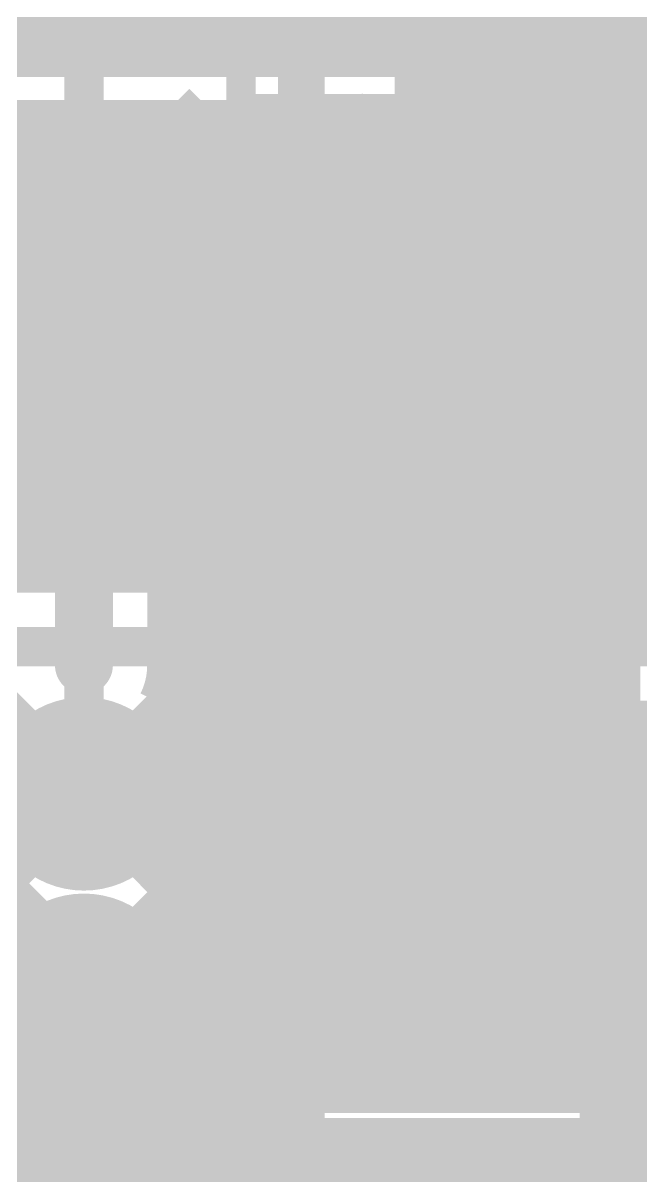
# Model space of a CAD drawing. Extents: x -72 to 72, y -47 to 50.
# Drawn here: x 29.53 to 32.73, y 12.25 to 18.21 of the extents above; entities that cross this region are included whole.
import ezdxf

# ---------------------------------------------------------------- set-up
doc = ezdxf.new("R2010")
doc.units = 0
doc.header["$MEASUREMENT"] = 0
doc.layers.get('0').update_dxf_attribs({"linetype": 'CONTINUOUS'})
for name, color, linetype in [('22-303-0_BOT', 7, 'CONTINUOUS'), ('22-303-0_DRD', 7, 'CONTINUOUS'), ('22-303-0_GND', 6, 'CONTINUOUS'), ('22-303-0_IN1', 4, 'CONTINUOUS'), ('22-303-0_IN2', 3, 'CONTINUOUS'), ('22-303-0_PWR', 5, 'CONTINUOUS'), ('22-303-0_SMB', 10, 'CONTINUOUS'), ('22-303-0_SMT', 14, 'CONTINUOUS'), ('22-303-0_SPB', 9, 'CONTINUOUS'), ('22-303-0_SPT', 12, 'CONTINUOUS'), ('22-303-0_SSB', 11, 'CONTINUOUS'), ('22-303-0_SST', 13, 'CONTINUOUS'), ('22-303-0_TOP', 8, 'CONTINUOUS'), ('THRUHOLE_TAP', 7, 'CONTINUOUS')]:
    doc.layers.add(name, color=color, linetype=linetype)

# ---------------------------------------------------------------- blocks, each defined once
blk = doc.blocks.new('RECTANGLE_4')
blk.add_solid([(0.4826, 0.4064), (0.4826, -0.4064), (-0.4826, 0.4064), (-0.4826, -0.4064)])
blk = doc.blocks.new('ROUND_48')
at = {"const_width": 0.29972}
blk.add_lwpolyline([(-0.14986, 0, 1), (0.14986, 0, 1)], format="xyb", close=True, dxfattribs=at)
blk = doc.blocks.new('RECTANGLE_55')
blk.add_solid([(0.25019, 0.40005), (0.25019, -0.40005), (-0.25019, 0.40005), (-0.25019, -0.40005)])
blk = doc.blocks.new('OBLONG_61')
at = {"const_width": 0.29972}
blk.add_lwpolyline([(0, 0.59944), (0, -0.59944)], dxfattribs=at)
at = {"const_width": 0.14986}
for points in [[(-0.07493, 0.59944, 1), (0.07493, 0.59944, 1)], [(-0.07493, -0.59944, 1), (0.07493, -0.59944, 1)]]:
    blk.add_lwpolyline(points, format="xyb", close=True, dxfattribs=at)
blk = doc.blocks.new('ROUND_82')
at = {"const_width": 0.50038}
blk.add_lwpolyline([(-0.25019, 0, 1), (0.25019, 0, 1)], format="xyb", close=True, dxfattribs=at)
blk = doc.blocks.new('ROUND_81')
at = {"const_width": 0.0635}
blk.add_lwpolyline([(-0.03175, 0, 1), (0.03175, 0, 1)], format="xyb", close=True, dxfattribs=at)
blk = doc.blocks.new('ROUND_28')
at = {"const_width": 0.23749}
blk.add_lwpolyline([(-0.118744, 0, 1), (0.118744, 0, 1)], format="xyb", close=True, dxfattribs=at)
blk = doc.blocks.new('ROUND_95')
at = {"const_width": 0.10033}
blk.add_lwpolyline([(-0.050164, 0, 1), (0.050164, 0, 1)], format="xyb", close=True, dxfattribs=at)

msp = doc.modelspace()

# ---------------------------------------------------------------- linework, layer by layer
at = {"layer": '22-303-0_BOT'}
for points, const_width in [([(35.687, 19.05), (31.115, 19.05), (30.988, 18.923), (30.988, 16.256), (31.75, 15.494), (31.75, 14.87424)], 0.2032), ([(29.845, 17.145), (29.845, 18.3388)], 0.2032), ([(29.845, 17.145), (29.845, 18.3388)], 0.2032), ([(31.75, 18.3388), (31.75, 16.87576)], 0.2032), ([(30.5816, 17.6276), (30.2514, 17.6276)], 0.254), ([(30.2514, 17.6276), (30.2514, 17.59204)], 0.254), ([(30.2514, 17.6276), (30.2514, 17.59204)], 0.254), ([(30.3022, 17.6276), (30.3022, 17.54124)], 0.254), ([(30.5308, 17.6276), (30.5308, 12.4841)], 0.254), ([(30.5816, 17.6276), (30.5816, 16.256)], 0.254), ([(30.5816, 17.4498), (30.3657, 17.4498)], 0.254), ([(30.5816, 17.2212), (30.44444, 17.2212)], 0.254), ([(30.5816, 16.9926), (30.4292, 16.9926)], 0.254), ([(33.02, 16.87576), (31.75, 16.87576)], 0.2032), ([(30.3022, 16.74876), (30.3022, 14.62024)], 0.254), ([(30.5816, 16.764), (30.3149, 16.764)], 0.254), ([(29.6164, 16.5862), (29.6164, 16.48206)], 0.254), ([(30.0736, 16.5862), (30.0736, 16.48206)], 0.254), ([(29.7561, 16.5354), (29.28112, 16.5354)], 0.254), ([(30.5816, 16.5354), (29.93136, 16.5354)], 0.254), ([(32.30372, 16.46936), (32.30372, 16.16964)], 0.254), ([(32.46628, 16.46936), (32.30372, 16.46936)], 0.254), ([(32.3596, 16.46936), (32.3596, 14.1224)], 0.254), ([(32.46628, 16.46936), (32.46628, 16.16964)], 0.254), ([(30.5816, 16.3068), (30.24378, 16.3068)], 0.254), ([(32.46628, 16.3068), (32.30372, 16.3068)], 0.254), ([(32.30372, 16.16964), (31.6484, 16.16964)], 0.254), ([(31.6484, 16.16964), (32.03702, 15.78102)], 0.254), ([(31.6738, 16.16964), (31.6738, 16.14424)], 0.254), ([(31.9024, 16.16964), (31.9024, 15.91564)], 0.254), ([(32.131, 16.16964), (32.131, 15.63624)], 0.254), ([(33.54578, 16.16964), (32.46628, 16.16964)], 0.254), ([(32.5882, 16.16964), (32.5882, 15.58036)], 0.254), ([(32.8168, 16.16964), (32.8168, 15.58036)], 0.254), ([(30.29966, 16.08836), (30.29966, 14.88948)], 0.254), ([(30.62224, 16.0782), (30.29966, 16.0782)], 0.254), ([(33.63976, 16.0782), (31.73984, 16.0782)], 0.254), ([(30.70352, 15.9639), (31.19628, 15.47368)], 0.254), ([(30.7594, 15.91056), (30.7594, 12.4841)], 0.254), ([(30.82036, 15.8496), (30.29966, 15.8496)], 0.254), ([(33.7058, 15.8496), (31.96844, 15.8496)], 0.254), ([(30.988, 15.68196), (30.988, 14.1224)], 0.254), ([(31.04896, 15.621), (30.29966, 15.621)], 0.254), ([(33.8201, 15.621), (32.13608, 15.621)], 0.254), ([(32.30372, 15.58036), (32.14624, 15.58036)], 0.254), ([(32.30372, 15.58036), (32.30372, 14.17066)], 0.254), ([(32.46628, 15.58036), (32.46628, 14.17066)], 0.254), ([(33.57372, 15.58036), (32.46628, 15.58036)], 0.254), ([(29.845, 13.208), (29.972, 13.208), (29.19476, 13.98524), (29.19476, 15.48892)], 0.2032), ([(29.845, 15.48892), (29.845, 14.224)], 0.2032), ([(29.845, 14.224), (29.845, 15.48892)], 0.2032), ([(31.19628, 15.47368), (31.19628, 14.17066)], 0.254), ([(31.19628, 15.3924), (30.29966, 15.3924)], 0.254), ([(32.46628, 15.3924), (32.30372, 15.3924)], 0.254), ([(31.19628, 15.1638), (30.29966, 15.1638)], 0.254), ([(32.46628, 15.1638), (32.30372, 15.1638)], 0.254), ([(31.19628, 14.9352), (30.29966, 14.9352)], 0.254), ([(32.46628, 14.9352), (32.30372, 14.9352)], 0.254), ([(31.75, 14.87424), (31.75, 13.4112)], 0.2032), ([(31.19628, 14.7066), (30.26156, 14.7066)], 0.254), ([(32.46628, 14.7066), (32.30372, 14.7066)], 0.254), ([(31.19628, 14.478), (30.39364, 14.478)], 0.254), ([(32.46628, 14.478), (32.30372, 14.478)], 0.254), ([(31.19628, 14.2494), (30.44952, 14.2494)], 0.254), ([(32.46628, 14.2494), (32.30372, 14.2494)], 0.254), ([(31.3436, 14.17066), (31.19628, 14.17066)], 0.254), ([(31.2166, 14.17066), (31.2166, 14.1224)], 0.254), ([(31.3436, 14.17066), (31.3436, 14.1224)], 0.254), ([(32.30372, 14.17066), (32.1564, 14.17066)], 0.254), ([(32.1564, 14.17066), (32.1564, 14.1224)], 0.254), ([(32.6136, 14.17066), (32.46628, 14.17066)], 0.254), ([(32.5882, 14.17066), (32.5882, 12.4841)], 0.254), ([(32.6136, 14.17066), (32.6136, 13.97)], 0.254), ([(31.3436, 14.1224), (30.9626, 14.1224)], 0.254), ([(30.9626, 14.1224), (30.9626, 12.7)], 0.254), ([(32.5374, 14.1224), (32.1564, 14.1224)], 0.254), ([(32.5374, 14.1224), (32.5374, 12.7)], 0.254), ([(30.9626, 14.0208), (30.41396, 14.0208)], 0.254), ([(32.6136, 14.0208), (32.5374, 14.0208)], 0.254), ([(30.3022, 13.82776), (30.3022, 13.60424)], 0.254), ([(30.9626, 13.7922), (30.26664, 13.7922)], 0.254), ([(32.65424, 13.7922), (32.5374, 13.7922)], 0.254), ([(32.73552, 13.6779), (32.8676, 13.54836)], 0.254), ([(32.8168, 13.59916), (32.8168, 12.4841)], 0.254), ([(30.9626, 13.5636), (30.33268, 13.5636)], 0.254), ([(32.85236, 13.5636), (32.5374, 13.5636)], 0.254), ([(30.9626, 13.335), (30.43682, 13.335)], 0.254), ([(32.8676, 13.335), (32.5374, 13.335)], 0.254), ([(30.9626, 13.1064), (30.43936, 13.1064)], 0.254), ([(32.8676, 13.1064), (32.5374, 13.1064)], 0.254), ([(30.9626, 12.8778), (30.35046, 12.8778)], 0.254), ([(32.8676, 12.8778), (32.5374, 12.8778)], 0.254), ([(30.3022, 12.81176), (30.3022, 12.4841)], 0.254), ([(32.5374, 12.7), (30.9626, 12.7)], 0.254), ([(30.9626, 12.7), (30.9626, 12.4841)], 0.254), ([(32.5374, 12.7), (32.5374, 12.4841)], 0.254), ([(29.61386, 12.6492), (28.31084, 12.6492)], 0.254), ([(29.6164, 12.6492), (29.6164, 12.4841)], 0.254), ([(30.0736, 12.6492), (30.0736, 12.4841)], 0.254), ([(30.9626, 12.6492), (30.07614, 12.6492)], 0.254), ([(32.8676, 12.6492), (32.5374, 12.6492)], 0.254), ([(29.845, 12.60348), (29.845, 12.4841)], 0.254), ([(30.734, 12.4841), (28.47594, 12.4841)], 0.254), ([(30.9626, 12.4841), (30.734, 12.4841)], 0.254), ([(32.8676, 12.4841), (32.5374, 12.4841)], 0.254)]:
    msp.add_lwpolyline(points, dxfattribs=dict(at, const_width=const_width))
at = {"layer": '22-303-0_BOT', "const_width": 0.254}
for points in [[(30.44952, 17.145, 0.2113086), (30.25164, 17.59231)], [(29.88564, 16.54048, 0.394688), (30.45206, 17.145)], [(29.34462, 16.80464, 0.2294465), (29.80188, 16.54137)], [(29.51988, 16.40586, 0.2019958), (29.19476, 16.54279)], [(29.80182, 16.54048, 0.1773351), (29.52006, 16.40568)], [(30.29966, 16.08836, 0.3881949), (29.88564, 16.54048)], [(30.5816, 16.256, 0.1989124), (30.70063, 15.96863)], [(32.14624, 15.58036, 0.1436779), (32.03676, 15.78076)], [(30.2514, 14.68628, 0.1164338), (30.29937, 14.88948)], [(30.44952, 14.224, 0.2113086), (30.25164, 14.67131)], [(30.44952, 14.224, 0.2113086), (30.25164, 14.67131)], [(30.17266, 13.716, 0.2547946), (30.44952, 14.224)], [(30.17266, 13.716, 0.2547946), (30.44952, 14.224)], [(32.6136, 13.97, 0.1989124), (32.73263, 13.68263)], [(32.6136, 13.97, 0.1989124), (32.73263, 13.68263)], [(30.44952, 13.208, 0.2547954), (30.17266, 13.716)], [(29.24048, 13.208, 0.4142136), (29.845, 12.60348)], [(29.845, 12.60348, 0.4142136), (30.44952, 13.208)]]:
    msp.add_lwpolyline(points, format="xyb", dxfattribs=at)
at = {"layer": '22-303-0_DRD', "const_width": 0.254}
for points in [[(30.48, 17.78), (29.21, 16.51)], [(30.48, 16.51), (29.21, 17.78)], [(30.48, 17.78), (29.21, 16.51)], [(30.48, 16.51), (29.21, 17.78)], [(30.48, 14.859), (29.21, 13.589)], [(30.48, 13.589), (29.21, 14.859)], [(30.48, 14.859), (29.21, 13.589)], [(30.48, 13.589), (29.21, 14.859)], [(30.48, 13.843), (29.21, 12.573)], [(30.48, 12.573), (29.21, 13.843)]]:
    msp.add_lwpolyline(points, dxfattribs=at)
at = {"layer": '22-303-0_IN1', "const_width": 0.2032}
for points in [[(52.832, 7.112), (52.578, 6.858), (47.752, 6.858), (44.323, 10.287), (44.323, 13.335), (43.942, 13.716), (34.163, 13.716), (32.131, 15.748), (32.131, 20.574), (31.115, 21.59), (30.607, 21.59)], [(33.782, 14.986), (32.512, 16.256), (32.512, 21.082), (33.02, 21.59)], [(35.687, 8.128), (35.687, 10.541), (34.671, 11.557), (30.734, 11.557), (29.845, 12.446), (29.845, 13.208)]]:
    msp.add_lwpolyline(points, dxfattribs=at)
at = {"layer": '22-303-0_IN2'}
for points, const_width in [([(13.716, 23.368), (13.716, 18.034), (42.291, 18.034), (44.45, 15.875), (44.45, 11.303), (43.561, 10.414), (44.45, 11.303), (44.45, 15.875), (42.291, 18.034), (13.716, 18.034), (7.874, 18.034), (6.858, 17.018), (3.81, 17.018), (0.762, 20.066), (0.762, 21.336), (-2.032, 24.13), (-2.032, 27.94), (-1.27, 28.702), (-1.27, 29.845)], 0.2032), ([(29.48178, 17.6276), (26.9748, 17.6276)], 0.254), ([(29.48178, 17.6276), (26.9748, 17.6276)], 0.254), ([(42.12336, 17.6276), (30.20822, 17.6276)], 0.254), ([(42.12336, 17.6276), (30.20822, 17.6276)], 0.254), ([(30.3022, 17.6276), (30.3022, 17.54124)], 0.254), ([(30.5308, 17.6276), (30.5308, 15.3924)], 0.254), ([(30.7594, 17.6276), (30.7594, 15.3924)], 0.254), ([(30.988, 17.6276), (30.988, 15.3924)], 0.254), ([(31.2166, 17.6276), (31.2166, 15.3924)], 0.254), ([(31.4452, 17.6276), (31.4452, 15.3924)], 0.254), ([(31.6738, 17.6276), (31.6738, 15.3924)], 0.254), ([(31.9024, 17.6276), (31.9024, 15.3924)], 0.254), ([(32.131, 17.6276), (32.131, 15.3924)], 0.254), ([(32.3596, 17.6276), (32.3596, 15.3924)], 0.254), ([(32.5882, 17.6276), (32.5882, 15.3924)], 0.254), ([(32.8168, 17.6276), (32.8168, 15.3924)], 0.254), ([(42.30116, 17.4498), (30.3657, 17.4498)], 0.254), ([(42.52976, 17.2212), (30.44444, 17.2212)], 0.254), ([(42.75836, 16.9926), (30.4292, 16.9926)], 0.254), ([(30.3022, 16.74876), (30.3022, 15.3924)], 0.254), ([(42.98696, 16.764), (30.3149, 16.764)], 0.254), ([(29.6164, 16.5862), (29.6164, 15.3924)], 0.254), ([(30.0736, 16.5862), (30.0736, 15.3924)], 0.254), ([(34.00552, 16.5354), (26.01722, 16.5354)], 0.254), ([(29.845, 16.54048), (29.845, 15.3924)], 0.254), ([(33.76676, 16.3068), (22.74824, 16.3068)], 0.254), ([(33.69056, 16.0782), (22.61108, 16.0782)], 0.254), ([(33.7058, 15.8496), (22.76094, 15.8496)], 0.254), ([(33.8201, 15.621), (22.85492, 15.621)], 0.254), ([(33.33496, 15.3924), (26.289, 15.3924)], 0.254), ([(20.701, 7.62), (22.479, 7.62), (23.622, 8.763), (23.622, 12.319), (26.289, 14.986), (33.782, 14.986)], 0.2032), ([(26.289, 11.938), (26.797, 12.446), (34.036, 12.446), (36.576, 14.986), (36.83, 14.986)], 0.2032), ([(33.33496, 14.5796), (30.33268, 14.5796)], 0.254), ([(30.5308, 14.5796), (30.5308, 12.8524)], 0.254), ([(30.7594, 14.5796), (30.7594, 12.8524)], 0.254), ([(30.988, 14.5796), (30.988, 12.8524)], 0.254), ([(31.2166, 14.5796), (31.2166, 12.8524)], 0.254), ([(31.4452, 14.5796), (31.4452, 12.8524)], 0.254), ([(31.6738, 14.5796), (31.6738, 12.8524)], 0.254), ([(31.9024, 14.5796), (31.9024, 12.8524)], 0.254), ([(32.131, 14.5796), (32.131, 12.8524)], 0.254), ([(32.3596, 14.5796), (32.3596, 12.8524)], 0.254), ([(32.5882, 14.5796), (32.5882, 12.8524)], 0.254), ([(32.8168, 14.5796), (32.8168, 12.8524)], 0.254), ([(33.45434, 14.478), (30.39364, 14.478)], 0.254), ([(35.26536, 14.2494), (30.44952, 14.2494)], 0.254), ([(35.03676, 14.0208), (30.41396, 14.0208)], 0.254), ([(30.3022, 13.82776), (30.3022, 13.60424)], 0.254), ([(34.80816, 13.7922), (30.26664, 13.7922)], 0.254), ([(34.57956, 13.5636), (30.33268, 13.5636)], 0.254), ([(34.35096, 13.335), (30.43682, 13.335)], 0.254), ([(34.12236, 13.1064), (30.43936, 13.1064)], 0.254), ([(33.89376, 12.8778), (30.35046, 12.8778)], 0.254), ([(33.86836, 12.8524), (30.33268, 12.8524)], 0.254)]:
    msp.add_lwpolyline(points, dxfattribs=dict(at, const_width=const_width))
at = {"layer": '22-303-0_IN2', "const_width": 0.254}
for points in [[(29.48178, 17.6276, 0.2356241), (29.24099, 17.145)], [(30.44952, 17.145, 0.2356241), (30.20852, 17.628)], [(29.24048, 17.145, 0.4142136), (29.845, 16.54048)], [(29.845, 16.54048, 0.4142136), (30.44952, 17.145)], [(30.44952, 14.224, 0.1588241), (30.33346, 14.58017)], [(30.44952, 14.224, 0.1588241), (30.33346, 14.58017)], [(30.17266, 13.716, 0.2547946), (30.44952, 14.224)], [(30.17266, 13.716, 0.2547946), (30.44952, 14.224)], [(30.44952, 13.208, 0.2547954), (30.17266, 13.716)], [(30.33268, 12.8524, 0.1588241), (30.44856, 13.208)]]:
    msp.add_lwpolyline(points, format="xyb", dxfattribs=at)
at = {"layer": '22-303-0_SMT', "const_width": 0.127}
for points in [[(32.11322, 17.7292), (30.74162, 17.7292), (30.74162, 17.0434)], [(30.84322, 17.7292), (30.84322, 16.98498)], [(30.95752, 17.7292), (30.95752, 16.91386)], [(31.07182, 17.7292), (31.07182, 16.8275)], [(31.18612, 17.7292), (31.18612, 16.73098)], [(31.30042, 17.7292), (31.30042, 16.61668)], [(31.41472, 17.7292), (31.41472, 16.4846)], [(31.52902, 17.7292), (31.52902, 16.32204)], [(31.64332, 17.7292), (31.64332, 16.12138)], [(31.75762, 17.7292), (31.75762, 15.83944)], [(31.87192, 17.7292), (31.87192, 12.7508)], [(31.98622, 17.7292), (31.98622, 12.7508)], [(32.10052, 17.7292), (32.10052, 12.7508)], [(32.1183, 17.7292), (32.11322, 17.72914)], [(32.27324, 17.653), (30.74162, 17.653)], [(32.21482, 17.7038), (32.21482, 12.7762)], [(32.31642, 17.5387), (30.74162, 17.5387)], [(32.31642, 17.53108), (32.31642, 17.526)], [(32.31642, 17.526), (32.31642, 12.954)], [(32.31642, 17.4244), (30.74162, 17.4244)], [(32.31642, 17.3101), (30.74162, 17.3101)], [(32.31642, 17.1958), (30.74162, 17.1958)], [(32.31642, 17.0815), (30.74162, 17.0815)], [(32.31642, 16.9672), (30.8737, 16.9672)], [(32.31642, 16.8529), (31.04134, 16.8529)], [(32.31642, 16.7386), (31.1785, 16.7386)], [(32.31642, 16.6243), (31.2928, 16.6243)], [(32.31642, 16.51), (31.3944, 16.51)], [(32.31642, 16.3957), (31.48076, 16.3957)], [(32.31642, 16.2814), (31.55442, 16.2814)], [(32.31642, 16.1671), (31.62046, 16.1671)], [(32.31642, 16.0528), (31.67634, 16.0528)], [(32.31642, 15.9385), (31.72206, 15.9385)], [(32.31642, 15.8242), (31.7627, 15.8242)], [(32.31642, 15.7099), (31.79572, 15.7099)], [(32.31642, 15.5956), (31.82112, 15.5956)], [(32.31642, 15.4813), (31.8389, 15.4813)], [(32.31642, 15.367), (31.8516, 15.367)], [(32.31642, 15.2527), (31.85922, 15.2527)], [(31.85922, 15.24), (31.85922, 15.22476)], [(32.31642, 15.1384), (31.85668, 15.1384)], [(32.31642, 15.0241), (31.84906, 15.0241)], [(32.31642, 14.9098), (31.83382, 14.9098)], [(32.31642, 14.7955), (31.81096, 14.7955)], [(32.31642, 14.6812), (31.78302, 14.6812)], [(32.31642, 14.5669), (31.74492, 14.5669)], [(31.75762, 14.59992), (31.75762, 12.7508)], [(32.31642, 14.4526), (31.70174, 14.4526)], [(31.64332, 14.32814), (31.64332, 12.7508)], [(32.31642, 14.3383), (31.6484, 14.3383)], [(32.31642, 14.224), (31.5849, 14.224)], [(31.52902, 14.13256), (31.52902, 12.7508)], [(32.31642, 14.1097), (31.51124, 14.1097)], [(31.41472, 13.97762), (31.41472, 12.7508)], [(32.31642, 13.9954), (31.42742, 13.9954)], [(31.30042, 13.85062), (31.30042, 12.7508)], [(32.31642, 13.8811), (31.32836, 13.8811)], [(31.18612, 13.7414), (31.18612, 12.7508)], [(32.31642, 13.7668), (31.21406, 13.7668)], [(32.31642, 13.6525), (31.07436, 13.6525)], [(31.07182, 13.64996), (31.07182, 12.7508)], [(32.31642, 13.5382), (30.90672, 13.5382)], [(30.95752, 13.56868), (30.95752, 12.7508)], [(30.84322, 13.5001), (30.84322, 12.7508)], [(30.76702, 13.462), (30.74162, 13.4366), (30.74162, 12.7508)], [(32.31642, 13.4239), (30.74162, 13.4239)], [(32.31642, 13.3096), (30.74162, 13.3096)], [(32.31642, 13.1953), (30.74162, 13.1953)], [(32.31642, 13.081), (30.74162, 13.081)], [(32.31642, 12.9667), (30.74162, 12.9667)], [(32.31642, 12.94892), (32.31636, 12.954)], [(32.29102, 12.8524), (30.74162, 12.8524)], [(32.11322, 12.7508), (30.74162, 12.7508)], [(32.1183, 12.7508), (32.11322, 12.7508)]]:
    msp.add_lwpolyline(points, dxfattribs=at)
for points in [[(32.31642, 17.53108, 0.4142136), (32.1183, 17.7292)], [(31.85922, 15.24, 0.2736465), (30.74162, 17.0434)], [(30.76702, 13.462, 0.2843907), (31.85668, 15.22476)], [(32.1183, 12.7508, 0.4142136), (32.31642, 12.94892)]]:
    msp.add_lwpolyline(points, format="xyb", dxfattribs=at)
at = {"layer": '22-303-0_SPT', "const_width": 0.127}
for points in [[(32.08782, 17.7292), (30.71622, 17.7292), (30.71622, 17.0434)], [(30.81782, 17.7292), (30.81782, 16.98498)], [(30.93212, 17.7292), (30.93212, 16.91386)], [(31.04642, 17.7292), (31.04642, 16.8275)], [(31.16072, 17.7292), (31.16072, 16.73098)], [(31.27502, 17.7292), (31.27502, 16.61668)], [(31.38932, 17.7292), (31.38932, 16.4846)], [(31.50362, 17.7292), (31.50362, 16.32204)], [(31.61792, 17.7292), (31.61792, 16.12138)], [(31.73222, 17.7292), (31.73222, 15.83944)], [(31.84652, 17.7292), (31.84652, 12.7508)], [(31.96082, 17.7292), (31.96082, 12.7508)], [(32.07512, 17.7292), (32.07512, 12.7508)], [(32.0929, 17.7292), (32.08782, 17.72914)], [(32.24784, 17.653), (30.71622, 17.653)], [(32.18942, 17.7038), (32.18942, 12.7762)], [(32.29102, 17.5387), (30.71622, 17.5387)], [(32.29102, 17.53108), (32.29102, 17.526)], [(32.29102, 17.526), (32.29102, 12.954)], [(32.29102, 17.4244), (30.71622, 17.4244)], [(32.29102, 17.3101), (30.71622, 17.3101)], [(32.29102, 17.1958), (30.71622, 17.1958)], [(32.29102, 17.0815), (30.71622, 17.0815)], [(32.29102, 16.9672), (30.8483, 16.9672)], [(32.29102, 16.8529), (31.01594, 16.8529)], [(32.29102, 16.7386), (31.1531, 16.7386)], [(32.29102, 16.6243), (31.2674, 16.6243)], [(32.29102, 16.51), (31.369, 16.51)], [(32.29102, 16.3957), (31.45536, 16.3957)], [(32.29102, 16.2814), (31.52902, 16.2814)], [(32.29102, 16.1671), (31.59506, 16.1671)], [(32.29102, 16.0528), (31.65094, 16.0528)], [(32.29102, 15.9385), (31.69666, 15.9385)], [(32.29102, 15.8242), (31.7373, 15.8242)], [(32.29102, 15.7099), (31.77032, 15.7099)], [(32.29102, 15.5956), (31.79572, 15.5956)], [(32.29102, 15.4813), (31.8135, 15.4813)], [(32.29102, 15.367), (31.8262, 15.367)], [(32.29102, 15.2527), (31.83382, 15.2527)], [(31.83382, 15.24), (31.83382, 15.22476)], [(32.29102, 15.1384), (31.83128, 15.1384)], [(32.29102, 15.0241), (31.82366, 15.0241)], [(32.29102, 14.9098), (31.80842, 14.9098)], [(32.29102, 14.7955), (31.78556, 14.7955)], [(32.29102, 14.6812), (31.75762, 14.6812)], [(32.29102, 14.5669), (31.71952, 14.5669)], [(31.73222, 14.59992), (31.73222, 12.7508)], [(32.29102, 14.4526), (31.67634, 14.4526)], [(31.61792, 14.32814), (31.61792, 12.7508)], [(32.29102, 14.3383), (31.623, 14.3383)], [(32.29102, 14.224), (31.5595, 14.224)], [(31.50362, 14.13256), (31.50362, 12.7508)], [(32.29102, 14.1097), (31.48584, 14.1097)], [(31.38932, 13.97762), (31.38932, 12.7508)], [(32.29102, 13.9954), (31.40202, 13.9954)], [(31.27502, 13.85062), (31.27502, 12.7508)], [(32.29102, 13.8811), (31.30296, 13.8811)], [(31.16072, 13.7414), (31.16072, 12.7508)], [(32.29102, 13.7668), (31.18866, 13.7668)], [(32.29102, 13.6525), (31.04896, 13.6525)], [(31.04642, 13.64996), (31.04642, 12.7508)], [(32.29102, 13.5382), (30.88132, 13.5382)], [(30.93212, 13.56868), (30.93212, 12.7508)], [(30.81782, 13.5001), (30.81782, 12.7508)], [(30.74162, 13.462), (30.71622, 13.4366), (30.71622, 12.7508)], [(32.29102, 13.4239), (30.71622, 13.4239)], [(32.29102, 13.3096), (30.71622, 13.3096)], [(32.29102, 13.1953), (30.71622, 13.1953)], [(32.29102, 13.081), (30.71622, 13.081)], [(32.29102, 12.9667), (30.71622, 12.9667)], [(32.29102, 12.94892), (32.29096, 12.954)], [(32.26562, 12.8524), (30.71622, 12.8524)], [(32.08782, 12.7508), (30.71622, 12.7508)], [(32.0929, 12.7508), (32.08782, 12.7508)]]:
    msp.add_lwpolyline(points, dxfattribs=at)
for points in [[(32.29102, 17.53108, 0.4142136), (32.0929, 17.7292)], [(31.83382, 15.24, 0.2736465), (30.71622, 17.0434)], [(30.74162, 13.462, 0.2843907), (31.83128, 15.22476)], [(32.0929, 12.7508, 0.4142136), (32.29102, 12.94892)]]:
    msp.add_lwpolyline(points, format="xyb", dxfattribs=at)
at = {"layer": '22-303-0_SSB', "const_width": 0.1524}
for points in [[(34.544, 20.828), (34.544, 17.272), (32.766, 17.272), (32.766, 20.828), (34.544, 20.828)], [(29.0195, 17.5895), (29.0195, 20.5105), (30.6578, 20.5105), (30.6578, 17.5895), (29.0195, 17.5895)], [(30.9245, 17.5895), (30.9245, 20.5105), (32.5628, 20.5105), (32.5628, 17.5895), (30.9245, 17.5895)], [(29.84754, 16.383), (29.84754, 17.399), (29.96692, 17.22882)], [(30.92196, 16.383), (30.56636, 16.383), (30.44952, 16.72082), (30.44952, 17.05864), (30.56636, 17.399), (30.92196, 17.399)], [(30.86354, 16.383), (30.86354, 17.399)], [(31.35122, 15.1765), (31.24962, 15.1765), (31.24962, 16.5735), (31.35122, 16.5735)], [(32.14878, 16.5735), (32.25038, 16.5735), (32.25038, 15.1765), (32.14878, 15.1765)], [(32.62122, 15.1765), (32.51962, 15.1765), (32.51962, 16.5735), (32.62122, 16.5735)], [(29.72816, 16.383), (29.96692, 16.383)], [(31.24962, 16.27378), (31.24962, 16.17472), (32.25038, 16.17472), (32.25038, 16.27378), (31.24962, 16.27378)], [(32.51962, 16.27378), (32.51962, 16.17472), (33.52038, 16.17472), (33.52038, 16.27378), (32.51962, 16.27378)], [(30.34538, 10.4902), (29.845, 9.98982), (23.5458, 9.98982), (23.5458, 14.3891), (30.34538, 14.3891), (30.34538, 10.4902)], [(30.9245, 11.2395), (30.9245, 14.1605), (32.5628, 14.1605), (32.5628, 11.2395), (30.9245, 11.2395)]]:
    msp.add_lwpolyline(points, dxfattribs=at)
at = {"layer": '22-303-0_SST'}
for points, const_width in [([(32.64662, 18.0848), (26.98242, 18.0848), (26.98242, 12.446), (32.64662, 12.446), (32.64662, 18.0848)], 0.127), ([(30.76702, 17.21866), (31.2801, 17.73428), (31.76524, 17.15262), (32.34436, 16.67002), (31.82874, 16.15694)], 0.1524), ([(27.56916, 17.73682), (31.2801, 17.73682), (31.2801, 17.68348), (27.559, 17.68348)], 0.1524), ([(29.84754, 17.72666), (29.845, 17.69364), (29.85008, 17.69364)], 0.1524), ([(31.8389, 16.21282), (32.29356, 16.66748), (31.73984, 17.1323), (31.27756, 17.68348), (30.8229, 17.22882)], 0.1524), ([(31.32328, 17.72666), (31.25721, 17.7245)], 0.1524), ([(31.25724, 17.72412), (31.26486, 17.69618), (31.7373, 17.12976), (31.76524, 17.15262), (31.29534, 17.71396)], 0.1524), ([(32.31896, 16.67002), (32.31388, 16.67256), (31.75254, 17.14246), (31.2801, 17.70634), (31.2801, 17.70888), (31.29534, 17.71396), (31.30296, 17.69364)], 0.1524), ([(31.32582, 17.70888), (31.28015, 17.70783)], 0.1524), ([(31.32582, 17.69364), (31.30297, 17.69337)], 0.1524), ([(30.99562, 17.40916), (31.01086, 17.43964)], 0.1524), ([(31.18104, 16.59636), (31.20644, 16.57096), (31.76524, 17.12976), (31.73984, 17.15516), (31.18104, 16.59636)], 0.1524), ([(32.30372, 16.69542), (31.7627, 17.15516), (31.73984, 17.12976), (32.30626, 16.65732), (32.3342, 16.64462)], 0.1524), ([(32.30372, 16.69542), (32.30309, 16.71571)], 0.1524), ([(32.31896, 16.67002), (32.31896, 16.71574)], 0.1524), ([(32.3342, 16.64462), (32.33652, 16.7132)], 0.1524), ([(32.2961, 13.66266), (32.2961, 16.67002), (32.3469, 16.67002), (32.3469, 13.6398)], 0.1524), ([(31.58998, 16.58366), (31.6103, 16.55826), (31.5976, 16.54556)], 0.1524), ([(31.58744, 16.5608), (31.61284, 16.58112)], 0.1524), ([(31.5976, 16.54556), (31.6103, 16.55826)], 0.1524), ([(32.05226, 16.3957), (32.02178, 16.38046), (32.08274, 16.256), (32.10306, 16.21282), (32.12084, 16.16964), (32.13862, 16.12646), (32.15386, 16.08328), (32.17164, 16.03756), (32.18434, 15.99438), (32.19958, 15.94866), (32.21228, 15.90294), (32.22498, 15.85722), (32.23768, 15.8115), (32.24784, 15.76578), (32.27324, 15.62354), (32.28086, 15.57782), (32.28594, 15.52956), (32.29356, 15.4813), (32.30372, 15.23492), (32.30118, 15.10284), (32.29356, 15.01394), (32.29102, 14.97076), (32.28594, 14.92758), (32.24022, 14.67358), (32.23006, 14.6304), (32.21736, 14.58976), (32.1691, 14.4272), (32.15386, 14.38656), (32.13862, 14.34846), (32.12338, 14.31036), (32.07258, 14.19352), (32.10306, 14.18082), (32.12084, 14.21892), (32.15386, 14.29766), (32.1691, 14.33576), (32.18434, 14.3764), (32.19958, 14.41704), (32.25038, 14.58214), (32.26054, 14.62278), (32.2707, 14.66596), (32.28086, 14.70914), (32.29102, 14.74978), (32.30626, 14.83614), (32.31134, 14.87932), (32.31896, 14.92504), (32.32404, 14.96822), (32.32658, 15.0114), (32.3342, 15.1003), (32.33674, 15.23746), (32.32404, 15.48384), (32.31896, 15.5321), (32.31388, 15.5829), (32.30626, 15.63116), (32.258, 15.86738), (32.2453, 15.9131), (32.23006, 15.95882), (32.21736, 16.00454), (32.20212, 16.05026), (32.15132, 16.18234), (32.13354, 16.22552), (32.11322, 16.2687), (32.05226, 16.3957)], 0.1524), ([(27.37358, 13.80236), (27.37612, 13.79982), (27.94, 13.32992), (27.9273, 13.34262), (27.9527, 13.31976), (28.50896, 13.87602), (28.4861, 13.90142), (27.9273, 13.34262)], 0.1524), ([(30.8737, 13.1445), (30.8229, 13.1445), (30.8229, 12.73556), (31.42742, 12.73556), (32.3469, 13.6398), (32.3469, 14.21384), (31.89986, 14.21384), (31.8643, 14.14526), (31.83382, 14.09192), (31.7373, 13.93952), (31.70428, 13.89126), (31.59252, 13.74902), (31.55188, 13.7033), (31.51124, 13.66012), (31.4706, 13.61694), (31.42742, 13.57376), (31.38424, 13.53312), (31.33852, 13.49502), (31.24708, 13.41882), (31.19882, 13.38326), (30.99562, 13.25118), (30.94482, 13.2207), (30.89148, 13.19276), (30.8356, 13.16736), (30.85846, 13.1191), (30.97022, 13.17752), (31.02356, 13.208), (31.2293, 13.34262), (31.27756, 13.37818), (31.5087, 13.58138), (31.54934, 13.62456), (31.59252, 13.67028), (31.63316, 13.716), (31.67126, 13.76426), (31.70936, 13.80998), (31.81604, 13.96238), (31.84906, 14.01318), (31.87954, 14.06652), (31.91002, 14.11986), (31.93034, 14.1605), (32.2961, 14.1605), (32.2961, 13.66266), (31.4071, 12.7889), (30.8737, 12.7889), (30.8737, 13.1445)], 0.1524), ([(29.21508, 12.82446), (29.45384, 12.7762), (29.5021, 12.76858), (29.59862, 12.75842), (29.845, 12.74572)], 0.1524), ([(29.845, 12.74572), (29.84754, 12.77874), (29.60116, 12.7889), (29.50464, 12.8016), (29.45638, 12.80922), (29.31668, 12.83462)], 0.1524), ([(31.4071, 12.7889), (28.41244, 12.7889), (28.41244, 12.73556), (31.42742, 12.73556)], 0.1524)]:
    msp.add_lwpolyline(points, dxfattribs=dict(at, const_width=const_width))
at = {"layer": '22-303-0_SST', "const_width": 0.1524}
for points in [[(31.01086, 17.43964, 0.1222351), (29.85008, 17.72772)], [(30.99562, 17.40916, 0.1221929), (29.85008, 17.69336)], [(32.33674, 16.7132, 0.4142136), (31.32328, 17.72666)], [(32.31896, 16.71574, 0.4142136), (31.32582, 17.70888)], [(32.30372, 16.71574, 0.4142136), (31.32582, 17.69364)], [(29.84754, 17.45742, 0.4142136), (27.62758, 15.23746)], [(31.2039, 16.9926, 0.165982), (29.84754, 17.45562)], [(29.845, 17.4244, 0.4142136), (27.65806, 15.23746)], [(31.15564, 16.98752, 0.1620988), (29.845, 17.42389)], [(31.15564, 16.98752, 0.0516994), (30.76718, 17.21901)], [(31.2039, 16.9926, 0.0504853), (30.82307, 17.22917)], [(31.15564, 16.98752, 0.1664185), (31.08956, 16.79448)], [(31.15564, 16.98752, 0.1664185), (31.08956, 16.79448)], [(31.2039, 16.9926, 0.1972575), (31.12258, 16.79448)], [(31.2039, 16.9926, 0.1972575), (31.12258, 16.79448)], [(31.0896, 16.79448, 0.4142136), (31.40456, 16.47952)], [(31.12262, 16.79448, 0.4142136), (31.40456, 16.51254)], [(31.12262, 16.79448, 0.4142136), (31.40456, 16.51254)], [(31.40456, 16.51254, 0.197256), (31.60265, 16.59385)], [(31.40456, 16.51254, 0.1823261), (31.59076, 16.58277)], [(32.0675, 15.23746, 0.1658023), (31.60453, 16.59524)], [(31.8389, 16.21282, 0.0493591), (31.61199, 16.58047)], [(31.40456, 16.47952, 0.1810753), (31.61142, 16.55697)], [(31.40456, 16.47952, 0.1664167), (31.59757, 16.54559)], [(31.82874, 16.15694, 0.054636), (31.58585, 16.55958)], [(32.03448, 15.23492, 0.1620988), (31.59801, 16.54586)], [(29.845, 13.01496, 0.4142136), (32.0675, 15.23746)], [(29.84754, 13.04798, 0.4142136), (32.03448, 15.23492)], [(28.48864, 13.47978, 0.1658023), (29.845, 13.01729)], [(28.5369, 13.48486, 0.1620988), (29.84754, 13.04849)]]:
    msp.add_lwpolyline(points, format="xyb", dxfattribs=at)
at = {"layer": '22-303-0_TOP'}
for points, const_width in [([(21.54936, 3.13436), (21.59, 3.13436), (21.59, 3.175), (23.495, 5.08), (23.495, 17.78), (24.384, 18.669), (32.08782, 18.669), (32.08782, 18.542), (32.08782, 15.24), (32.08782, 18.542), (34.163, 20.61718), (34.163, 24.003)], 1.27), ([(32.08782, 15.24), (32.08782, 18.542), (34.163, 20.61718), (34.163, 24.003)], 1.27), ([(32.08782, 15.24), (32.08782, 18.542), (34.163, 20.61718), (34.163, 24.003)], 1.27), ([(32.08782, 15.24), (32.08782, 18.542), (34.163, 20.61718), (34.163, 24.003)], 1.27), ([(30.607, 17.78), (30.607, 12.7)], 0.127), ([(32.385, 17.78), (30.607, 17.78)], 0.127), ([(30.7213, 17.78), (30.7213, 12.7)], 0.127), ([(30.8356, 17.78), (30.8356, 12.7)], 0.127), ([(30.9499, 17.78), (30.9499, 12.7)], 0.127), ([(31.0642, 17.78), (31.0642, 12.7)], 0.127), ([(31.1785, 17.78), (31.1785, 12.7)], 0.127), ([(31.2928, 17.78), (31.2928, 12.7)], 0.127), ([(31.4071, 17.78), (31.4071, 12.7)], 0.127), ([(31.5214, 17.78), (31.5214, 12.7)], 0.127), ([(31.6357, 17.78), (31.6357, 12.7)], 0.127), ([(31.75, 17.78), (31.75, 12.7)], 0.127), ([(31.8643, 17.78), (31.8643, 12.7)], 0.127), ([(31.9786, 17.78), (31.9786, 12.7)], 0.127), ([(32.0929, 17.78), (32.0929, 12.7)], 0.127), ([(32.2072, 17.78), (32.2072, 12.7)], 0.127), ([(32.3215, 17.78), (32.3215, 12.7)], 0.127), ([(32.385, 17.78), (32.385, 12.7)], 0.127), ([(32.385, 17.7292), (30.607, 17.7292)], 0.127), ([(32.385, 17.6149), (30.607, 17.6149)], 0.127), ([(32.385, 17.5006), (30.607, 17.5006)], 0.127), ([(32.385, 17.3863), (30.607, 17.3863)], 0.127), ([(32.385, 17.272), (30.607, 17.272)], 0.127), ([(32.385, 17.1577), (30.607, 17.1577)], 0.127), ([(32.385, 17.0434), (30.607, 17.0434)], 0.127), ([(32.385, 16.9291), (30.607, 16.9291)], 0.127), ([(32.385, 16.8148), (30.607, 16.8148)], 0.127), ([(32.385, 16.7005), (30.607, 16.7005)], 0.127), ([(32.385, 16.5862), (30.607, 16.5862)], 0.127), ([(32.385, 16.4719), (30.607, 16.4719)], 0.127), ([(32.385, 16.3576), (30.607, 16.3576)], 0.127), ([(32.385, 16.2433), (30.607, 16.2433)], 0.127), ([(32.385, 16.129), (30.607, 16.129)], 0.127), ([(32.385, 16.0147), (30.607, 16.0147)], 0.127), ([(32.385, 15.9004), (30.607, 15.9004)], 0.127), ([(32.08782, 15.24), (32.08782, 15.06982), (32.08782, 14.52118)], 1.27), ([(32.08782, 15.06982), (32.08782, 15.24), (32.08782, 15.06982)], 1.27), ([(32.08782, 14.52118), (32.08782, 15.06982), (32.08782, 15.24)], 1.27), ([(32.08782, 15.06982), (32.08782, 15.24)], 1.27), ([(32.385, 15.7861), (30.607, 15.7861)], 0.127), ([(32.385, 15.6718), (30.607, 15.6718)], 0.127), ([(32.385, 15.5575), (30.607, 15.5575)], 0.127), ([(32.385, 15.4432), (30.607, 15.4432)], 0.127), ([(32.385, 15.3289), (30.607, 15.3289)], 0.127), ([(31.623, 14.732), (31.623, 14.605)], 1.27), ([(32.08782, 15.24), (32.004, 15.15618), (32.004, 14.986)], 0.2032), ([(32.385, 15.2146), (30.607, 15.2146)], 0.127), ([(31.623, 14.605), (32.004, 14.986), (32.08782, 15.06982)], 0.381), ([(32.08782, 15.06982), (32.004, 14.986)], 0.381), ([(32.004, 14.986), (32.08782, 15.06982)], 0.381), ([(32.385, 15.1003), (30.607, 15.1003)], 0.127), ([(32.004, 14.986), (32.004, 14.605), (32.08782, 14.52118)], 0.2032), ([(32.385, 14.986), (30.607, 14.986)], 0.127), ([(32.385, 14.8717), (30.607, 14.8717)], 0.127), ([(32.385, 14.7574), (30.607, 14.7574)], 0.127), ([(32.08782, 14.52118), (32.512, 14.097), (39.1668, 14.097), (39.2938, 13.97)], 0.635), ([(32.385, 14.6431), (30.607, 14.6431)], 0.127), ([(32.385, 14.5288), (30.607, 14.5288)], 0.127), ([(32.385, 14.4145), (30.607, 14.4145)], 0.127), ([(32.385, 14.3002), (30.607, 14.3002)], 0.127), ([(32.385, 14.1859), (30.607, 14.1859)], 0.127), ([(32.385, 14.0716), (30.607, 14.0716)], 0.127), ([(32.385, 13.9573), (30.607, 13.9573)], 0.127), ([(32.385, 13.843), (30.607, 13.843)], 0.127), ([(32.385, 13.7287), (30.607, 13.7287)], 0.127), ([(32.385, 13.6144), (30.607, 13.6144)], 0.127), ([(32.7533, 13.4747), (32.7533, 12.7)], 0.254), ([(38.5826, 13.4747), (32.7533, 13.4747)], 0.254), ([(32.8168, 13.4747), (32.8168, 11.06424)], 0.254), ([(32.385, 13.5001), (30.607, 13.5001)], 0.127), ([(32.385, 13.3858), (30.607, 13.3858)], 0.127), ([(38.5826, 13.335), (32.7533, 13.335)], 0.254), ([(32.385, 13.2715), (30.607, 13.2715)], 0.127), ([(32.385, 13.1572), (30.607, 13.1572)], 0.127), ([(39.5986, 13.1064), (32.7533, 13.1064)], 0.254), ([(32.385, 13.0429), (30.607, 13.0429)], 0.127), ([(39.5986, 12.8778), (32.7533, 12.8778)], 0.254), ([(32.385, 12.9286), (30.607, 12.9286)], 0.127), ([(29.5148, 12.7), (29.5148, 11.72464)], 0.254), ([(30.2387, 12.74826), (30.2387, 12.7)], 0.254), ([(32.385, 12.8143), (30.607, 12.8143)], 0.127), ([(29.61386, 12.6492), (29.5148, 12.6492)], 0.254), ([(29.6164, 12.6492), (29.6164, 11.79068)], 0.254), ([(30.0736, 12.6492), (30.0736, 11.89736)], 0.254), ([(30.24124, 12.6492), (30.07614, 12.6492)], 0.254), ([(32.385, 12.7), (30.607, 12.7)], 0.127), ([(34.40176, 12.6492), (32.74822, 12.6492)], 0.254), ([(29.845, 12.60348), (29.845, 11.89482)], 0.254), ([(30.3022, 12.49172), (30.3022, 11.80846)], 0.254), ([(30.3657, 12.4206), (29.5148, 12.4206)], 0.254), ([(34.2392, 12.4206), (32.62376, 12.4206)], 0.254), ([(30.5308, 12.33932), (30.5308, 11.7094)], 0.254), ([(32.5882, 12.39266), (32.5882, 11.29284)], 0.254), ([(32.385, 12.3317), (30.607, 12.3317)], 0.254), ([(30.7594, 12.3317), (30.7594, 11.7094)], 0.254), ([(30.988, 12.3317), (30.988, 11.7094)], 0.254), ([(31.2166, 12.3317), (31.2166, 11.7094)], 0.254), ([(31.4452, 12.3317), (31.4452, 11.7094)], 0.254), ([(31.6738, 12.3317), (31.6738, 11.7094)], 0.254), ([(31.9024, 12.3317), (31.9024, 11.7094)], 0.254), ([(32.131, 12.3317), (32.131, 11.68908)], 0.254), ([(32.3596, 12.3317), (32.3596, 11.52144)], 0.254), ([(34.19348, 12.192), (29.5148, 12.192)], 0.254)]:
    msp.add_lwpolyline(points, dxfattribs=dict(at, const_width=const_width))
at = {"layer": '22-303-0_TOP', "const_width": 0.254}
for points in [[(29.5148, 12.7, 0.1450994), (29.845, 12.60212)], [(29.845, 12.60348, 0.1789159), (30.23821, 12.74883)], [(30.2387, 12.7, 0.4142136), (30.607, 12.3317)], [(32.385, 12.3317, 0.4142136), (32.7533, 12.7)]]:
    msp.add_lwpolyline(points, format="xyb", dxfattribs=at)

# ---------------------------------------------------------------- block references
at = {"layer": '22-303-0_BOT'}
for name, p in [('RECTANGLE_4', (29.845, 18.3388)), ('RECTANGLE_4', (31.75, 18.3388)), ('ROUND_48', (29.845, 17.145)), ('RECTANGLE_55', (31.75, 16.87576)), ('OBLONG_61', (29.845, 15.48892)), ('RECTANGLE_55', (31.75, 14.87424)), ('ROUND_48', (29.845, 14.224)), ('RECTANGLE_4', (31.75, 13.4112)), ('ROUND_48', (29.845, 13.208)), ('RECTANGLE_4', (31.75, 11.9888))]:
    msp.add_blockref(name, p, dxfattribs=at)
at = {"layer": '22-303-0_GND'}
for p in [(29.845, 17.145), (29.845, 14.224), (29.845, 13.208)]:
    msp.add_blockref('ROUND_82', p, dxfattribs=at)
at = {"layer": '22-303-0_IN1'}
for p in [(29.845, 17.145), (29.845, 14.224), (29.845, 13.208)]:
    msp.add_blockref('ROUND_48', p, dxfattribs=at)
at = {"layer": '22-303-0_IN2'}
for p in [(29.845, 17.145), (29.845, 14.224), (29.845, 13.208)]:
    msp.add_blockref('ROUND_48', p, dxfattribs=at)
at = {"layer": '22-303-0_PWR'}
for name, p in [('ROUND_81', (29.845, 17.145)), ('ROUND_81', (29.845, 14.224)), ('ROUND_82', (29.845, 13.208))]:
    msp.add_blockref(name, p, dxfattribs=at)
at = {"layer": '22-303-0_SMB'}
for name, p in [('RECTANGLE_4', (29.845, 18.3388)), ('RECTANGLE_4', (31.75, 18.3388)), ('RECTANGLE_55', (31.75, 16.87576)), ('OBLONG_61', (29.845, 15.48892)), ('RECTANGLE_55', (31.75, 14.87424)), ('RECTANGLE_4', (31.75, 13.4112)), ('RECTANGLE_4', (31.75, 11.9888))]:
    msp.add_blockref(name, p, dxfattribs=at)
at = {"layer": '22-303-0_SPB'}
for name, p in [('RECTANGLE_4', (29.845, 18.3388)), ('RECTANGLE_4', (31.75, 18.3388)), ('RECTANGLE_55', (31.75, 16.87576)), ('OBLONG_61', (29.845, 15.48892)), ('RECTANGLE_55', (31.75, 14.87424)), ('RECTANGLE_4', (31.75, 13.4112)), ('RECTANGLE_4', (31.75, 11.9888))]:
    msp.add_blockref(name, p, dxfattribs=at)
at = {"layer": '22-303-0_TOP'}
for name, p in [('ROUND_48', (29.845, 17.145)), ('ROUND_28', (32.08782, 15.24)), ('ROUND_48', (29.845, 14.224)), ('ROUND_48', (29.845, 13.208))]:
    msp.add_blockref(name, p, dxfattribs=at)
at = {"layer": 'THRUHOLE_TAP'}
for p in [(29.845, 17.145), (29.845, 14.224), (29.845, 13.208)]:
    msp.add_blockref('ROUND_95', p, dxfattribs=at)

doc.saveas('drawing.dxf')
